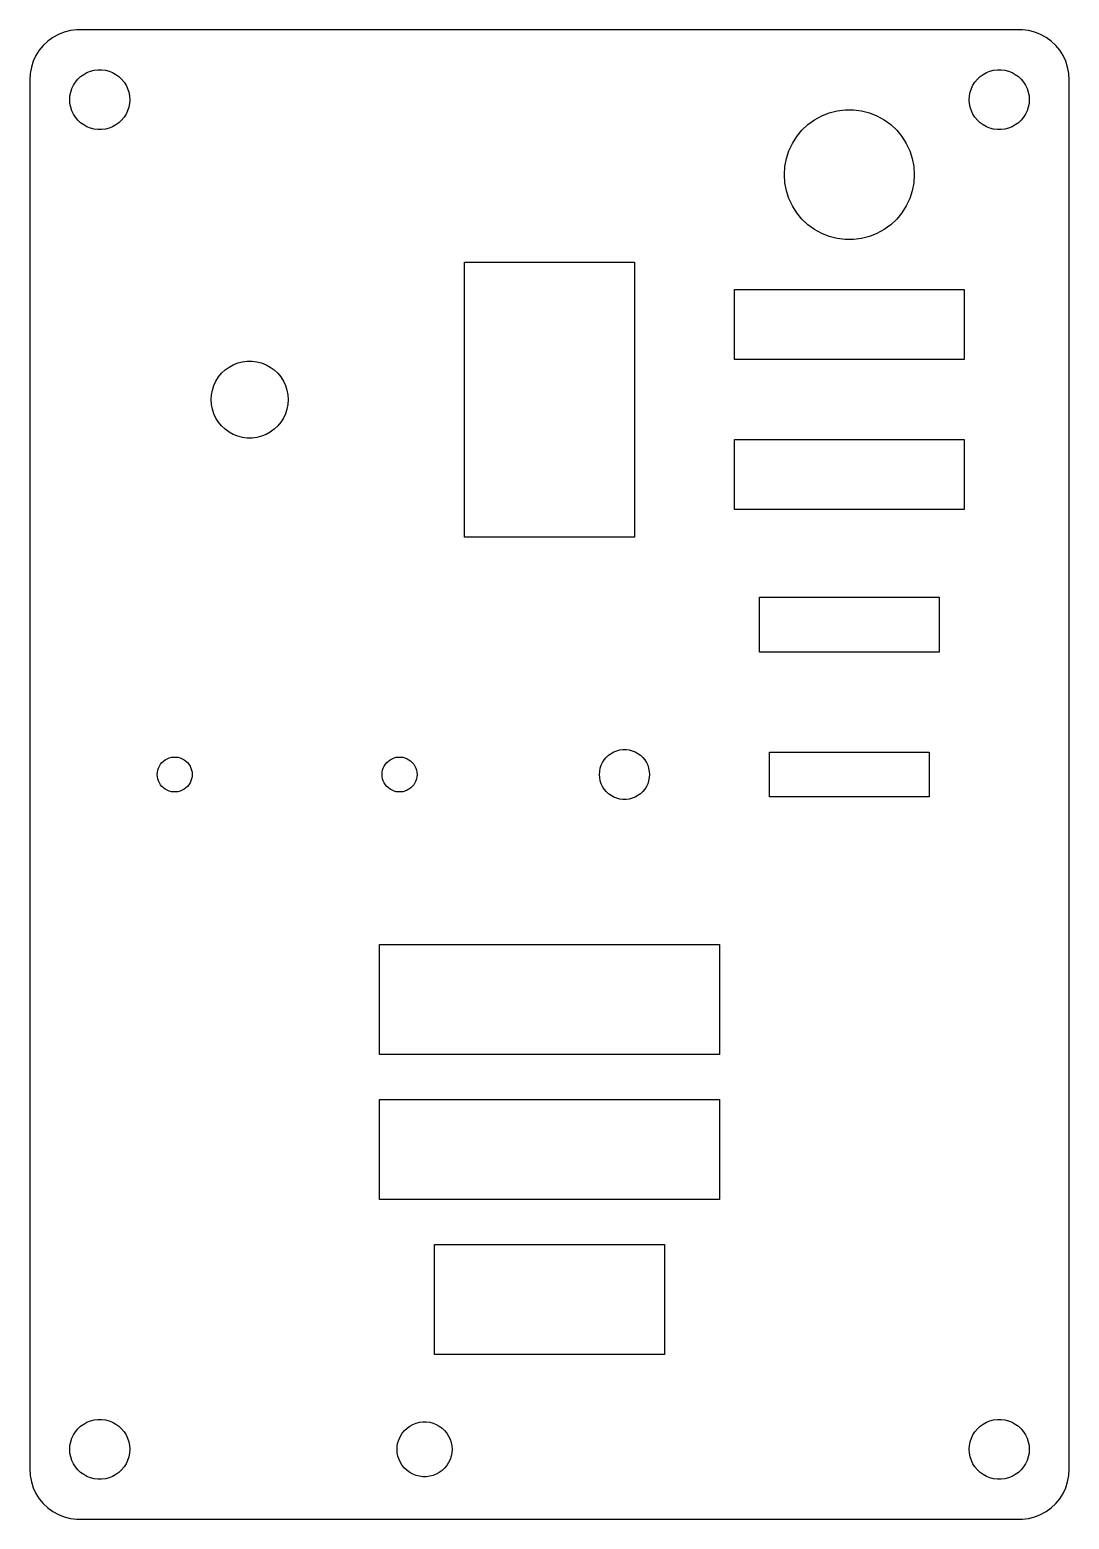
# Model space of a CAD drawing. Header units: metres. Extents: x -52 to 52, y -74 to 3413.
# Drawn here: x -52 to 52, y 243.5 to 392.5 of the extents above; entities that cross this region are included whole.
import ezdxf

# ---------------------------------------------------------------- set-up
doc = ezdxf.new("R2010")
doc.units = ezdxf.units.M

msp = doc.modelspace()

# ---------------------------------------------------------------- linework, layer by layer
for p, q in [((-49.1289, 392.024), (-49.6791, 391.722)), ((-48.5451, 392.255), (-49.1289, 392.024)), ((-47.9369, 392.411), (-48.5451, 392.255)), ((-47.3139, 392.49), (-47.9369, 392.411)), ((47.3139, 392.49), (-47.3139, 392.49)), ((47.9369, 392.411), (47.3139, 392.49)), ((48.5451, 392.255), (47.9369, 392.411)), ((49.1289, 392.024), (48.5451, 392.255)), ((49.6791, 391.722), (49.1289, 392.024)), ((-51.0451, 390.439), (-51.3815, 389.909)), ((-50.6448, 390.923), (-51.0451, 390.439)), ((-50.1871, 391.353), (-50.6448, 390.923)), ((-49.6791, 391.722), (-50.1871, 391.353)), ((50.1871, 391.353), (49.6791, 391.722)), ((50.6448, 390.923), (50.1871, 391.353)), ((51.0451, 390.439), (50.6448, 390.923)), ((51.3815, 389.909), (51.0451, 390.439)), ((-51.6489, 389.341), (-51.8429, 388.743)), ((-51.3815, 389.909), (-51.6489, 389.341)), ((51.6489, 389.341), (51.3815, 389.909)), ((51.8429, 388.743), (51.6489, 389.341)), ((-51.9606, 388.127), (-52, 387.5)), ((-52, 387.5), (-52, 248.5)), ((-51.8429, 388.743), (-51.9606, 388.127)), ((-47.427, 387.263), (-47.1869, 387.554)), ((-47.1869, 387.554), (-46.9123, 387.812)), ((-46.9123, 387.812), (-46.6075, 388.033)), ((-46.6075, 388.033), (-46.2773, 388.214)), ((-46.2773, 388.214), (-45.927, 388.353)), ((-45.927, 388.353), (-45.5621, 388.447)), ((-45.5621, 388.447), (-45.1884, 388.494)), ((-45.1884, 388.494), (-44.8116, 388.494)), ((-44.8116, 388.494), (-44.4379, 388.447)), ((-44.4379, 388.447), (-44.0729, 388.353)), ((-44.0729, 388.353), (-43.7227, 388.214)), ((-43.7227, 388.214), (-43.3925, 388.033)), ((-43.3925, 388.033), (-43.0877, 387.812)), ((-43.0877, 387.812), (-42.8131, 387.554)), ((-42.8131, 387.554), (-42.5729, 387.263)), ((42.5729, 387.263), (42.8131, 387.554)), ((42.8131, 387.554), (43.0877, 387.812)), ((43.0877, 387.812), (43.3925, 388.033)), ((43.3925, 388.033), (43.7227, 388.214)), ((43.7227, 388.214), (44.0729, 388.353)), ((44.0729, 388.353), (44.4379, 388.447)), ((44.4379, 388.447), (44.8116, 388.494)), ((44.8116, 388.494), (45.1884, 388.494)), ((45.1884, 388.494), (45.5621, 388.447)), ((45.5621, 388.447), (45.927, 388.353)), ((45.927, 388.353), (46.2773, 388.214)), ((46.2773, 388.214), (46.6075, 388.033)), ((46.6075, 388.033), (46.9123, 387.812)), ((46.9123, 387.812), (47.1869, 387.554)), ((47.1869, 387.554), (47.427, 387.263)), ((51.9606, 388.127), (51.8429, 388.743)), ((52, 387.5), (51.9606, 388.127)), ((52, 248.5), (52, 387.5)), ((-48, 385.5), (-47.9763, 385.876)), ((-47.9763, 385.876), (-47.9057, 386.246)), ((-47.9057, 386.246), (-47.7893, 386.604)), ((-47.7893, 386.604), (-47.6289, 386.945)), ((-47.6289, 386.945), (-47.427, 387.263)), ((-42.5729, 387.263), (-42.3711, 386.945)), ((-42.3711, 386.945), (-42.2107, 386.604)), ((-42.2107, 386.604), (-42.0942, 386.246)), ((-42.0942, 386.246), (-42.0237, 385.876)), ((-42.0237, 385.876), (-42, 385.5)), ((42, 385.5), (42.0237, 385.876)), ((42.0237, 385.876), (42.0942, 386.246)), ((42.0942, 386.246), (42.2107, 386.604)), ((42.2107, 386.604), (42.3711, 386.945)), ((42.3711, 386.945), (42.5729, 387.263)), ((47.427, 387.263), (47.6289, 386.945)), ((47.6289, 386.945), (47.7893, 386.604)), ((47.7893, 386.604), (47.9057, 386.246)), ((47.9057, 386.246), (47.9763, 385.876)), ((47.9763, 385.876), (48, 385.5)), ((-47.9763, 385.124), (-48, 385.5)), ((-47.9057, 384.754), (-47.9763, 385.124)), ((-47.7893, 384.396), (-47.9057, 384.754)), ((-47.6289, 384.055), (-47.7893, 384.396)), ((-42.2107, 384.396), (-42.3711, 384.055)), ((-42.0942, 384.754), (-42.2107, 384.396)), ((-42.0237, 385.124), (-42.0942, 384.754)), ((-42, 385.5), (-42.0237, 385.124)), ((27.9914, 384.182), (28.782, 384.385)), ((28.782, 384.385), (29.5919, 384.487)), ((29.5919, 384.487), (30.4081, 384.487)), ((30.4081, 384.487), (31.218, 384.385)), ((31.218, 384.385), (32.0086, 384.182)), ((42.0237, 385.124), (42, 385.5)), ((42.0942, 384.754), (42.0237, 385.124)), ((42.2107, 384.396), (42.0942, 384.754)), ((42.3711, 384.055), (42.2107, 384.396)), ((47.7893, 384.396), (47.6289, 384.055)), ((47.9057, 384.754), (47.7893, 384.396)), ((47.9763, 385.124), (47.9057, 384.754)), ((48, 385.5), (47.9763, 385.124)), ((-47.427, 383.737), (-47.6289, 384.055)), ((-47.1869, 383.446), (-47.427, 383.737)), ((-46.9123, 383.188), (-47.1869, 383.446)), ((-46.6075, 382.967), (-46.9123, 383.188)), ((-46.2773, 382.786), (-46.6075, 382.967)), ((-43.3925, 382.967), (-43.7227, 382.786)), ((-43.0877, 383.188), (-43.3925, 382.967)), ((-42.8131, 383.446), (-43.0877, 383.188)), ((-42.5729, 383.737), (-42.8131, 383.446)), ((-42.3711, 384.055), (-42.5729, 383.737)), ((25.2617, 382.45), (25.8567, 383.008)), ((25.8567, 383.008), (26.5171, 383.488)), ((26.5171, 383.488), (27.2324, 383.881)), ((27.2324, 383.881), (27.9914, 384.182)), ((32.0086, 384.182), (32.7676, 383.881)), ((32.7676, 383.881), (33.4829, 383.488)), ((33.4829, 383.488), (34.1432, 383.008)), ((34.1432, 383.008), (34.7383, 382.45)), ((42.5729, 383.737), (42.3711, 384.055)), ((42.8131, 383.446), (42.5729, 383.737)), ((43.0877, 383.188), (42.8131, 383.446)), ((43.3925, 382.967), (43.0877, 383.188)), ((43.7227, 382.786), (43.3925, 382.967)), ((46.6075, 382.967), (46.2773, 382.786)), ((46.9123, 383.188), (46.6075, 382.967)), ((47.1869, 383.446), (46.9123, 383.188)), ((47.427, 383.737), (47.1869, 383.446)), ((47.6289, 384.055), (47.427, 383.737)), ((-45.927, 382.647), (-46.2773, 382.786)), ((-45.5621, 382.553), (-45.927, 382.647)), ((-45.1884, 382.506), (-45.5621, 382.553)), ((-44.8116, 382.506), (-45.1884, 382.506)), ((-44.4379, 382.553), (-44.8116, 382.506)), ((-44.0729, 382.647), (-44.4379, 382.553)), ((-43.7227, 382.786), (-44.0729, 382.647)), ((24.304, 381.131), (24.7414, 381.821)), ((24.7414, 381.821), (25.2617, 382.45)), ((34.7383, 382.45), (35.2586, 381.821)), ((35.2586, 381.821), (35.696, 381.131)), ((44.0729, 382.647), (43.7227, 382.786)), ((44.4379, 382.553), (44.0729, 382.647)), ((44.8116, 382.506), (44.4379, 382.553)), ((45.1884, 382.506), (44.8116, 382.506)), ((45.5621, 382.553), (45.1884, 382.506)), ((45.927, 382.647), (45.5621, 382.553)), ((46.2773, 382.786), (45.927, 382.647)), ((23.7042, 379.616), (23.9565, 380.393)), ((23.9565, 380.393), (24.304, 381.131)), ((35.696, 381.131), (36.0435, 380.393)), ((36.0435, 380.393), (36.2958, 379.616)), ((23.5, 378), (23.5513, 378.815)), ((23.5513, 378.815), (23.7042, 379.616)), ((36.2958, 379.616), (36.4487, 378.815)), ((36.4487, 378.815), (36.5, 378)), ((23.5513, 377.185), (23.5, 378)), ((23.7042, 376.384), (23.5513, 377.185)), ((36.4487, 377.185), (36.2958, 376.384)), ((36.5, 378), (36.4487, 377.185)), ((23.9565, 375.607), (23.7042, 376.384)), ((24.304, 374.869), (23.9565, 375.607)), ((36.0435, 375.607), (35.696, 374.869)), ((36.2958, 376.384), (36.0435, 375.607)), ((24.7414, 374.179), (24.304, 374.869)), ((25.2617, 373.55), (24.7414, 374.179)), ((35.2586, 374.179), (34.7383, 373.55)), ((35.696, 374.869), (35.2586, 374.179)), ((25.8567, 372.992), (25.2617, 373.55)), ((26.5171, 372.512), (25.8567, 372.992)), ((27.2324, 372.119), (26.5171, 372.512)), ((33.4829, 372.512), (32.7676, 372.119)), ((34.1432, 372.992), (33.4829, 372.512)), ((34.7383, 373.55), (34.1432, 372.992)), ((27.9914, 371.818), (27.2324, 372.119)), ((28.782, 371.615), (27.9914, 371.818)), ((29.5919, 371.513), (28.782, 371.615)), ((30.4081, 371.513), (29.5919, 371.513)), ((31.218, 371.615), (30.4081, 371.513)), ((32.0086, 371.818), (31.218, 371.615)), ((32.7676, 372.119), (32.0086, 371.818)), ((-8.5, 341.75), (-8.5, 369.25)), ((-8.5, 369.25), (8.5, 369.25)), ((8.5, 369.25), (8.5, 341.75)), ((18.5, 359.5), (18.5, 366.5)), ((18.5, 366.5), (41.5, 366.5)), ((41.5, 366.5), (41.5, 359.5)), ((-31.6392, 358.984), (-31.1897, 359.162)), ((-31.1897, 359.162), (-30.7214, 359.282)), ((-30.7214, 359.282), (-30.2417, 359.342)), ((-30.2417, 359.342), (-29.7583, 359.342)), ((-29.7583, 359.342), (-29.2786, 359.282)), ((-29.2786, 359.282), (-28.8103, 359.162)), ((-28.8103, 359.162), (-28.3607, 358.984)), ((41.5, 359.5), (18.5, 359.5)), ((-33.3738, 357.355), (-33.1147, 357.763)), ((-33.1147, 357.763), (-32.8065, 358.135)), ((-32.8065, 358.135), (-32.4541, 358.466)), ((-32.4541, 358.466), (-32.0629, 358.751)), ((-32.0629, 358.751), (-31.6392, 358.984)), ((-28.3607, 358.984), (-27.9371, 358.751)), ((-27.9371, 358.751), (-27.5459, 358.466)), ((-27.5459, 358.466), (-27.1935, 358.135)), ((-27.1935, 358.135), (-26.8853, 357.763)), ((-26.8853, 357.763), (-26.6262, 357.355)), ((-33.8196, 355.983), (-33.729, 356.457)), ((-33.729, 356.457), (-33.5796, 356.917)), ((-33.5796, 356.917), (-33.3738, 357.355)), ((-26.6262, 357.355), (-26.4203, 356.917)), ((-26.4203, 356.917), (-26.271, 356.457)), ((-26.271, 356.457), (-26.1804, 355.983)), ((-33.85, 355.5), (-33.8196, 355.983)), ((-33.8196, 355.017), (-33.85, 355.5)), ((-33.729, 354.543), (-33.8196, 355.017)), ((-26.1804, 355.017), (-26.271, 354.543)), ((-26.1804, 355.983), (-26.15, 355.5)), ((-26.15, 355.5), (-26.1804, 355.017)), ((-33.5796, 354.083), (-33.729, 354.543)), ((-33.3738, 353.645), (-33.5796, 354.083)), ((-33.1147, 353.237), (-33.3738, 353.645)), ((-32.8065, 352.864), (-33.1147, 353.237)), ((-26.8853, 353.237), (-27.1935, 352.864)), ((-26.6262, 353.645), (-26.8853, 353.237)), ((-26.4203, 354.083), (-26.6262, 353.645)), ((-26.271, 354.543), (-26.4203, 354.083)), ((-32.4541, 352.534), (-32.8065, 352.864)), ((-32.0629, 352.249), (-32.4541, 352.534)), ((-31.6392, 352.016), (-32.0629, 352.249)), ((-31.1897, 351.838), (-31.6392, 352.016)), ((-30.7214, 351.718), (-31.1897, 351.838)), ((-30.2417, 351.658), (-30.7214, 351.718)), ((-29.7583, 351.658), (-30.2417, 351.658)), ((-29.2786, 351.718), (-29.7583, 351.658)), ((-28.8103, 351.838), (-29.2786, 351.718)), ((-28.3607, 352.016), (-28.8103, 351.838)), ((-27.9371, 352.249), (-28.3607, 352.016)), ((-27.5459, 352.534), (-27.9371, 352.249)), ((-27.1935, 352.864), (-27.5459, 352.534)), ((18.5, 344.5), (18.5, 351.5)), ((18.5, 351.5), (41.5, 351.5)), ((41.5, 351.5), (41.5, 344.5)), ((41.5, 344.5), (18.5, 344.5)), ((8.5, 341.75), (-8.5, 341.75)), ((21, 330.25), (21, 335.75)), ((21, 335.75), (39, 335.75)), ((39, 335.75), (39, 330.25)), ((39, 330.25), (21, 330.25)), ((6.43555, 320.262), (6.72745, 320.378)), ((6.72745, 320.378), (7.03154, 320.456)), ((7.03154, 320.456), (7.34302, 320.495)), ((7.34302, 320.495), (7.65697, 320.495)), ((7.65697, 320.495), (7.96844, 320.456)), ((7.96844, 320.456), (8.27254, 320.378)), ((8.27254, 320.378), (8.56444, 320.262)), ((-39.1271, 318.644), (-39.0335, 318.843)), ((-39.0335, 318.843), (-38.9158, 319.029)), ((-38.9158, 319.029), (-38.7757, 319.198)), ((-38.7757, 319.198), (-38.6155, 319.348)), ((-38.6155, 319.348), (-38.4377, 319.478)), ((-38.4377, 319.478), (-38.2451, 319.583)), ((-38.2451, 319.583), (-38.0408, 319.664)), ((-38.0408, 319.664), (-37.8279, 319.719)), ((-37.8279, 319.719), (-37.6099, 319.747)), ((-37.6099, 319.747), (-37.3901, 319.747)), ((-37.3901, 319.747), (-37.1721, 319.719)), ((-37.1721, 319.719), (-36.9592, 319.664)), ((-36.9592, 319.664), (-36.7549, 319.583)), ((-36.7549, 319.583), (-36.5623, 319.478)), ((-36.5623, 319.478), (-36.3845, 319.348)), ((-36.3845, 319.348), (-36.2243, 319.198)), ((-36.2243, 319.198), (-36.0842, 319.029)), ((-36.0842, 319.029), (-35.9665, 318.843)), ((-35.9665, 318.843), (-35.8729, 318.644)), ((-16.6271, 318.644), (-16.5335, 318.843)), ((-16.5335, 318.843), (-16.4158, 319.029)), ((-16.4158, 319.029), (-16.2757, 319.198)), ((-16.2757, 319.198), (-16.1155, 319.348)), ((-16.1155, 319.348), (-15.9377, 319.478)), ((-15.9377, 319.478), (-15.7451, 319.583)), ((-15.7451, 319.583), (-15.5408, 319.664)), ((-15.5408, 319.664), (-15.3279, 319.719)), ((-15.3279, 319.719), (-15.1099, 319.747)), ((-15.1099, 319.747), (-14.8901, 319.747)), ((-14.8901, 319.747), (-14.6721, 319.719)), ((-14.6721, 319.719), (-14.4592, 319.664)), ((-14.4592, 319.664), (-14.2549, 319.583)), ((-14.2549, 319.583), (-14.0623, 319.478)), ((-14.0623, 319.478), (-13.8845, 319.348)), ((-13.8845, 319.348), (-13.7243, 319.198)), ((-13.7243, 319.198), (-13.5842, 319.029)), ((-13.5842, 319.029), (-13.4665, 318.843)), ((-13.4665, 318.843), (-13.3729, 318.644)), ((5.07854, 318.622), (5.17555, 318.92)), ((5.17555, 318.92), (5.30922, 319.204)), ((5.30922, 319.204), (5.47745, 319.469)), ((5.47745, 319.469), (5.67757, 319.711)), ((5.67757, 319.711), (5.90643, 319.926)), ((5.90643, 319.926), (6.16043, 320.111)), ((6.16043, 320.111), (6.43555, 320.262)), ((8.56444, 320.262), (8.83955, 320.111)), ((8.83955, 320.111), (9.09355, 319.926)), ((9.09355, 319.926), (9.32242, 319.711)), ((9.32242, 319.711), (9.52254, 319.469)), ((9.52254, 319.469), (9.69077, 319.204)), ((9.69077, 319.204), (9.82443, 318.92)), ((9.82443, 318.92), (9.92145, 318.622)), ((22, 315.75), (22, 320.25)), ((22, 320.25), (38, 320.25)), ((38, 320.25), (38, 315.75)), ((-39.25, 318), (-39.2362, 318.219)), ((-39.2362, 317.781), (-39.25, 318)), ((-39.2362, 318.219), (-39.195, 318.435)), ((-39.195, 317.565), (-39.2362, 317.781)), ((-39.195, 318.435), (-39.1271, 318.644)), ((-39.1271, 317.356), (-39.195, 317.565)), ((-39.0335, 317.157), (-39.1271, 317.356)), ((-35.8729, 317.356), (-35.9665, 317.157)), ((-35.8729, 318.644), (-35.805, 318.435)), ((-35.805, 317.565), (-35.8729, 317.356)), ((-35.805, 318.435), (-35.7638, 318.219)), ((-35.7638, 317.781), (-35.805, 317.565)), ((-35.7638, 318.219), (-35.75, 318)), ((-35.75, 318), (-35.7638, 317.781)), ((-16.75, 318), (-16.7362, 318.219)), ((-16.7362, 317.781), (-16.75, 318)), ((-16.7362, 318.219), (-16.695, 318.435)), ((-16.695, 317.565), (-16.7362, 317.781)), ((-16.695, 318.435), (-16.6271, 318.644)), ((-16.6271, 317.356), (-16.695, 317.565)), ((-16.5335, 317.157), (-16.6271, 317.356)), ((-13.3729, 317.356), (-13.4665, 317.157)), ((-13.3729, 318.644), (-13.305, 318.435)), ((-13.305, 317.565), (-13.3729, 317.356)), ((-13.305, 318.435), (-13.2638, 318.219)), ((-13.2638, 317.781), (-13.305, 317.565)), ((-13.2638, 318.219), (-13.25, 318)), ((-13.25, 318), (-13.2638, 317.781)), ((5, 318), (5.0197, 318.313)), ((5.0197, 317.687), (5, 318)), ((5.0197, 318.313), (5.07854, 318.622)), ((5.07854, 317.378), (5.0197, 317.687)), ((5.17555, 317.08), (5.07854, 317.378)), ((9.92145, 317.378), (9.82443, 317.08)), ((9.92145, 318.622), (9.98029, 318.313)), ((9.98029, 317.687), (9.92145, 317.378)), ((9.98029, 318.313), (10, 318)), ((10, 318), (9.98029, 317.687)), ((-38.9158, 316.971), (-39.0335, 317.157)), ((-38.7757, 316.802), (-38.9158, 316.971)), ((-38.6155, 316.652), (-38.7757, 316.802)), ((-38.4377, 316.522), (-38.6155, 316.652)), ((-38.2451, 316.417), (-38.4377, 316.522)), ((-38.0408, 316.336), (-38.2451, 316.417)), ((-37.8279, 316.281), (-38.0408, 316.336)), ((-37.6099, 316.253), (-37.8279, 316.281)), ((-37.3901, 316.253), (-37.6099, 316.253)), ((-37.1721, 316.281), (-37.3901, 316.253)), ((-36.9592, 316.336), (-37.1721, 316.281)), ((-36.7549, 316.417), (-36.9592, 316.336)), ((-36.5623, 316.522), (-36.7549, 316.417)), ((-36.3845, 316.652), (-36.5623, 316.522)), ((-36.2243, 316.802), (-36.3845, 316.652)), ((-36.0842, 316.971), (-36.2243, 316.802)), ((-35.9665, 317.157), (-36.0842, 316.971)), ((-16.4158, 316.971), (-16.5335, 317.157)), ((-16.2757, 316.802), (-16.4158, 316.971)), ((-16.1155, 316.652), (-16.2757, 316.802)), ((-15.9377, 316.522), (-16.1155, 316.652)), ((-15.7451, 316.417), (-15.9377, 316.522)), ((-15.5408, 316.336), (-15.7451, 316.417)), ((-15.3279, 316.281), (-15.5408, 316.336)), ((-15.1099, 316.253), (-15.3279, 316.281)), ((-14.8901, 316.253), (-15.1099, 316.253)), ((-14.6721, 316.281), (-14.8901, 316.253)), ((-14.4592, 316.336), (-14.6721, 316.281)), ((-14.2549, 316.417), (-14.4592, 316.336)), ((-14.0623, 316.522), (-14.2549, 316.417)), ((-13.8845, 316.652), (-14.0623, 316.522)), ((-13.7243, 316.802), (-13.8845, 316.652)), ((-13.5842, 316.971), (-13.7243, 316.802)), ((-13.4665, 317.157), (-13.5842, 316.971)), ((5.30922, 316.796), (5.17555, 317.08)), ((5.47745, 316.531), (5.30922, 316.796)), ((5.67757, 316.289), (5.47745, 316.531)), ((5.90643, 316.074), (5.67757, 316.289)), ((6.16043, 315.889), (5.90643, 316.074)), ((6.43555, 315.738), (6.16043, 315.889)), ((8.83955, 315.889), (8.56444, 315.738)), ((9.09355, 316.074), (8.83955, 315.889)), ((9.32242, 316.289), (9.09355, 316.074)), ((9.52254, 316.531), (9.32242, 316.289)), ((9.69077, 316.796), (9.52254, 316.531)), ((9.82443, 317.08), (9.69077, 316.796)), ((6.72745, 315.622), (6.43555, 315.738)), ((7.03154, 315.544), (6.72745, 315.622)), ((7.34302, 315.505), (7.03154, 315.544)), ((7.65697, 315.505), (7.34302, 315.505)), ((7.96844, 315.544), (7.65697, 315.505)), ((8.27254, 315.622), (7.96844, 315.544)), ((8.56444, 315.738), (8.27254, 315.622)), ((38, 315.75), (22, 315.75)), ((-17, 290), (-17, 301)), ((-17, 301), (17, 301)), ((17, 301), (17, 290)), ((17, 290), (-17, 290)), ((-17, 275.5), (-17, 285.5)), ((-17, 285.5), (17, 285.5)), ((17, 285.5), (17, 275.5)), ((17, 275.5), (-17, 275.5)), ((-11.5, 260), (-11.5, 271)), ((-11.5, 271), (11.5, 271)), ((11.5, 271), (11.5, 260)), ((11.5, 260), (-11.5, 260)), ((-46.2773, 253.214), (-45.927, 253.353)), ((-45.927, 253.353), (-45.5621, 253.447)), ((-45.5621, 253.447), (-45.1884, 253.494)), ((-45.1884, 253.494), (-44.8116, 253.494)), ((-44.8116, 253.494), (-44.4379, 253.447)), ((-44.4379, 253.447), (-44.0729, 253.353)), ((-44.0729, 253.353), (-43.7227, 253.214)), ((43.7227, 253.214), (44.0729, 253.353)), ((44.0729, 253.353), (44.4379, 253.447)), ((44.4379, 253.447), (44.8116, 253.494)), ((44.8116, 253.494), (45.1884, 253.494)), ((45.1884, 253.494), (45.5621, 253.447)), ((45.5621, 253.447), (45.927, 253.353)), ((45.927, 253.353), (46.2773, 253.214)), ((-47.7893, 251.604), (-47.6289, 251.945)), ((-47.6289, 251.945), (-47.427, 252.263)), ((-47.427, 252.263), (-47.1869, 252.554)), ((-47.1869, 252.554), (-46.9123, 252.812)), ((-46.9123, 252.812), (-46.6075, 253.033)), ((-46.6075, 253.033), (-46.2773, 253.214)), ((-43.7227, 253.214), (-43.3925, 253.033)), ((-43.3925, 253.033), (-43.0877, 252.812)), ((-43.0877, 252.812), (-42.8131, 252.554)), ((-42.8131, 252.554), (-42.5729, 252.263)), ((-42.5729, 252.263), (-42.3711, 251.945)), ((-42.3711, 251.945), (-42.2107, 251.604)), ((-15.0569, 251.512), (-14.9098, 251.825)), ((-14.9098, 251.825), (-14.7248, 252.116)), ((-14.7248, 252.116), (-14.5047, 252.383)), ((-14.5047, 252.383), (-14.2529, 252.619)), ((-14.2529, 252.619), (-13.9735, 252.822)), ((-13.9735, 252.822), (-13.6709, 252.988)), ((-13.6709, 252.988), (-13.3498, 253.115)), ((-13.3498, 253.115), (-13.0153, 253.201)), ((-13.0153, 253.201), (-12.6727, 253.245)), ((-12.6727, 253.245), (-12.3273, 253.245)), ((-12.3273, 253.245), (-11.9847, 253.201)), ((-11.9847, 253.201), (-11.6502, 253.115)), ((-11.6502, 253.115), (-11.3291, 252.988)), ((-11.3291, 252.988), (-11.0265, 252.822)), ((-11.0265, 252.822), (-10.7471, 252.619)), ((-10.7471, 252.619), (-10.4953, 252.383)), ((-10.4953, 252.383), (-10.2752, 252.116)), ((-10.2752, 252.116), (-10.0901, 251.825)), ((-10.0901, 251.825), (-9.9431, 251.512)), ((42.2107, 251.604), (42.3711, 251.945)), ((42.3711, 251.945), (42.5729, 252.263)), ((42.5729, 252.263), (42.8131, 252.554)), ((42.8131, 252.554), (43.0877, 252.812)), ((43.0877, 252.812), (43.3925, 253.033)), ((43.3925, 253.033), (43.7227, 253.214)), ((46.2773, 253.214), (46.6075, 253.033)), ((46.6075, 253.033), (46.9123, 252.812)), ((46.9123, 252.812), (47.1869, 252.554)), ((47.1869, 252.554), (47.427, 252.263)), ((47.427, 252.263), (47.6289, 251.945)), ((47.6289, 251.945), (47.7893, 251.604)), ((-48, 250.5), (-47.9763, 250.876)), ((-47.9763, 250.124), (-48, 250.5)), ((-47.9763, 250.876), (-47.9057, 251.246)), ((-47.9057, 251.246), (-47.7893, 251.604)), ((-42.2107, 251.604), (-42.0942, 251.246)), ((-42.0942, 251.246), (-42.0237, 250.876)), ((-42.0237, 250.876), (-42, 250.5)), ((-42, 250.5), (-42.0237, 250.124)), ((-15.25, 250.5), (-15.2283, 250.845)), ((-15.2283, 250.155), (-15.25, 250.5)), ((-15.2283, 250.845), (-15.1636, 251.184)), ((-15.1636, 251.184), (-15.0569, 251.512)), ((-9.9431, 251.512), (-9.8364, 251.184)), ((-9.8364, 251.184), (-9.77168, 250.845)), ((-9.77168, 250.845), (-9.75, 250.5)), ((-9.75, 250.5), (-9.77168, 250.155)), ((42, 250.5), (42.0237, 250.876)), ((42.0237, 250.124), (42, 250.5)), ((42.0237, 250.876), (42.0942, 251.246)), ((42.0942, 251.246), (42.2107, 251.604)), ((47.7893, 251.604), (47.9057, 251.246)), ((47.9057, 251.246), (47.9763, 250.876)), ((47.9763, 250.876), (48, 250.5)), ((48, 250.5), (47.9763, 250.124)), ((-47.9057, 249.754), (-47.9763, 250.124)), ((-47.7893, 249.396), (-47.9057, 249.754)), ((-47.6289, 249.055), (-47.7893, 249.396)), ((-47.427, 248.737), (-47.6289, 249.055)), ((-42.3711, 249.055), (-42.5729, 248.737)), ((-42.2107, 249.396), (-42.3711, 249.055)), ((-42.0942, 249.754), (-42.2107, 249.396)), ((-42.0237, 250.124), (-42.0942, 249.754)), ((-15.1636, 249.816), (-15.2283, 250.155)), ((-15.0569, 249.488), (-15.1636, 249.816)), ((-14.9098, 249.175), (-15.0569, 249.488)), ((-14.7248, 248.884), (-14.9098, 249.175)), ((-14.5047, 248.617), (-14.7248, 248.884)), ((-10.2752, 248.884), (-10.4953, 248.617)), ((-10.0901, 249.175), (-10.2752, 248.884)), ((-9.9431, 249.488), (-10.0901, 249.175)), ((-9.8364, 249.816), (-9.9431, 249.488)), ((-9.77168, 250.155), (-9.8364, 249.816)), ((42.0942, 249.754), (42.0237, 250.124)), ((42.2107, 249.396), (42.0942, 249.754)), ((42.3711, 249.055), (42.2107, 249.396)), ((42.5729, 248.737), (42.3711, 249.055)), ((47.6289, 249.055), (47.427, 248.737)), ((47.7893, 249.396), (47.6289, 249.055)), ((47.9057, 249.754), (47.7893, 249.396)), ((47.9763, 250.124), (47.9057, 249.754)), ((-52, 248.5), (-51.9606, 247.873)), ((-51.9606, 247.873), (-51.8429, 247.257)), ((-47.1869, 248.446), (-47.427, 248.737)), ((-46.9123, 248.188), (-47.1869, 248.446)), ((-46.6075, 247.967), (-46.9123, 248.188)), ((-46.2773, 247.786), (-46.6075, 247.967)), ((-45.927, 247.647), (-46.2773, 247.786)), ((-45.5621, 247.553), (-45.927, 247.647)), ((-45.1884, 247.506), (-45.5621, 247.553)), ((-44.8116, 247.506), (-45.1884, 247.506)), ((-44.4379, 247.553), (-44.8116, 247.506)), ((-44.0729, 247.647), (-44.4379, 247.553)), ((-43.7227, 247.786), (-44.0729, 247.647)), ((-43.3925, 247.967), (-43.7227, 247.786)), ((-43.0877, 248.188), (-43.3925, 247.967)), ((-42.8131, 248.446), (-43.0877, 248.188)), ((-42.5729, 248.737), (-42.8131, 248.446)), ((-14.2529, 248.381), (-14.5047, 248.617)), ((-13.9735, 248.178), (-14.2529, 248.381)), ((-13.6709, 248.012), (-13.9735, 248.178)), ((-13.3498, 247.885), (-13.6709, 248.012)), ((-13.0153, 247.799), (-13.3498, 247.885)), ((-12.6727, 247.755), (-13.0153, 247.799)), ((-12.3273, 247.755), (-12.6727, 247.755)), ((-11.9847, 247.799), (-12.3273, 247.755)), ((-11.6502, 247.885), (-11.9847, 247.799)), ((-11.3291, 248.012), (-11.6502, 247.885)), ((-11.0265, 248.178), (-11.3291, 248.012)), ((-10.7471, 248.381), (-11.0265, 248.178)), ((-10.4953, 248.617), (-10.7471, 248.381)), ((42.8131, 248.446), (42.5729, 248.737)), ((43.0877, 248.188), (42.8131, 248.446)), ((43.3925, 247.967), (43.0877, 248.188)), ((43.7227, 247.786), (43.3925, 247.967)), ((44.0729, 247.647), (43.7227, 247.786)), ((44.4379, 247.553), (44.0729, 247.647)), ((44.8116, 247.506), (44.4379, 247.553)), ((45.1884, 247.506), (44.8116, 247.506)), ((45.5621, 247.553), (45.1884, 247.506)), ((45.927, 247.647), (45.5621, 247.553)), ((46.2773, 247.786), (45.927, 247.647)), ((46.6075, 247.967), (46.2773, 247.786)), ((46.9123, 248.188), (46.6075, 247.967)), ((47.1869, 248.446), (46.9123, 248.188)), ((47.427, 248.737), (47.1869, 248.446)), ((51.8429, 247.257), (51.9606, 247.873)), ((51.9606, 247.873), (52, 248.5)), ((-51.8429, 247.257), (-51.6489, 246.659)), ((-51.6489, 246.659), (-51.3815, 246.091)), ((-51.3815, 246.091), (-51.0451, 245.561)), ((51.0451, 245.561), (51.3815, 246.091)), ((51.3815, 246.091), (51.6489, 246.659)), ((51.6489, 246.659), (51.8429, 247.257)), ((-51.0451, 245.561), (-50.6448, 245.077)), ((-50.6448, 245.077), (-50.1871, 244.647)), ((-50.1871, 244.647), (-49.6791, 244.278)), ((49.6791, 244.278), (50.1871, 244.647)), ((50.1871, 244.647), (50.6448, 245.077)), ((50.6448, 245.077), (51.0451, 245.561)), ((-49.6791, 244.278), (-49.1289, 243.976)), ((-49.1289, 243.976), (-48.5451, 243.745)), ((-48.5451, 243.745), (-47.9369, 243.589)), ((-47.9369, 243.589), (-47.3139, 243.51)), ((-47.3139, 243.51), (47.3139, 243.51)), ((47.3139, 243.51), (47.9369, 243.589)), ((47.9369, 243.589), (48.5451, 243.745)), ((48.5451, 243.745), (49.1289, 243.976)), ((49.1289, 243.976), (49.6791, 244.278))]:
    msp.add_line(p, q)

doc.saveas('drawing.dxf')
